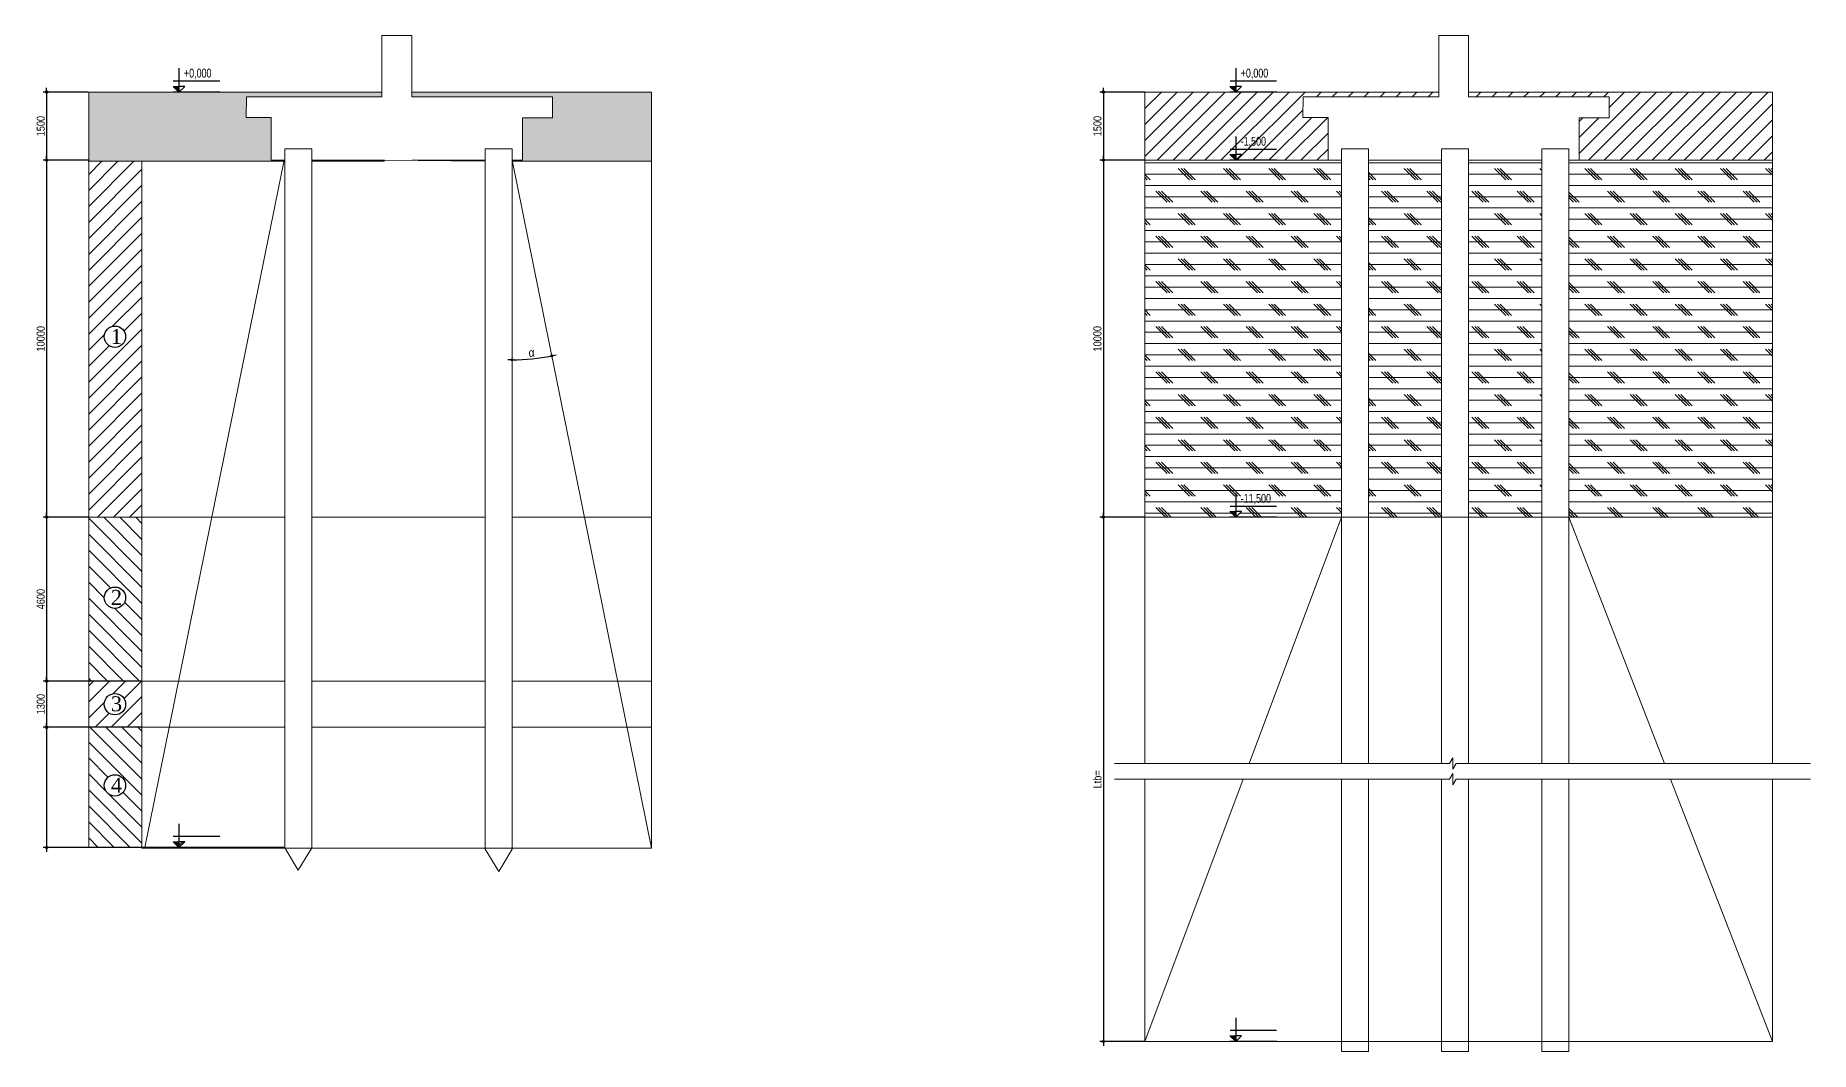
# Model space of a CAD drawing. Extents: x -79995 to 347433, y -157641 to 104789.
# Drawn here: x 250290 to 300189, y 54728 to 83267 of the extents above; entities that cross this region are included whole.
import ezdxf

# ---------------------------------------------------------------- set-up
doc = ezdxf.new("R2010")
doc.units = 0
doc.layers.get('0').update_dxf_attribs({"color": 255, "linetype": 'CONTINUOUS'})
doc.layers.get('DEFPOINTS').update_dxf_attribs({"linetype": 'CONTINUOUS'})
doc.layers.add('DIM', color=1, linetype='CONTINUOUS')
doc.layers.add('TEXT', color=7, linetype='CONTINUOUS')
doc.layers.add('NÉT THẤY KC', color=7, linetype='CONTINUOUS', lineweight=20)
doc.layers.add('TEXT NHỎ KC Dim - Ghi chú', color=3, linetype='CONTINUOUS', lineweight=18)
doc.styles.add('HEL-CONDENSE', font='')
doc.styles.get("Standard").update_dxf_attribs({"font": '', "height": 25})
doc.styles.add('vntimeh.shx', font='', dxfattribs={"width": 0.75})
doc.styles.get('HEL-CONDENSE').set_extended_font_data('VNI-Helve-Condense')
doc.styles.get('Standard').set_extended_font_data('VNI-Helve-Condense')
doc.styles.get('vntimeh.shx').set_extended_font_data('TCVN-VnTimeH')
doc.dimstyles.new('D100', dxfattribs={"dimtxt": 225, "dimasz": 1.2, "dimexe": 100, "dimexo": 0, "dimgap": 50, "dimtad": 1, "dimdec": 0, "dimzin": 13, "dimdsep": 46, "dimtxsty": 'HEL-CONDENSE', "dimblk": 'D50', "dimcen": 0, "dimclrd": 1, "dimclre": 1, "dimclrt": 7, "dimadec": 0, "dimazin": 0, "dimtfac": 1, "dimtdec": 0, "dimtmove": 0, "dimatfit": 3, "dimldrblk": 'D50', "dimfxl": 1, "dimtolj": 1, "dimtzin": 13, "dimarcsym": 0})

# ---------------------------------------------------------------- blocks, each defined once
blk = doc.blocks.new('D50')
at = {"layer": 'DIM'}
blk.add_hatch(color=256, dxfattribs=at).paths.add_polyline_path([(25, 0, 1), (-25, 0, 1)])
blk.add_line((25, 0), (100, 0), dxfattribs=at)
blk.add_circle((0, 0), 25, dxfattribs=at)
blk = doc.blocks.new('*D1719')
at = {"layer": 'DEFPOINTS', "color": 0, "transparency": 16777216}
for p in [(281473, 81680), (280309, 79764), (281473, 79764)]:
    blk.add_point(p, dxfattribs=at)
at = {"layer": 'DIM', "color": 1, "lineweight": -2, "transparency": 16777216}
for p, q in [((281473, 81680), (280209, 81680)), ((280309, 81678), (280309, 79765)), ((281473, 79764), (280209, 79764))]:
    blk.add_line(p, q, dxfattribs=at)
at = {"layer": 'DIM', "color": 1, "lineweight": -2, "transparency": 16777216, "xscale": 1.199999999999999, "yscale": 1.199999999999999, "zscale": 1.199999999999999}
for p, rotation in [((280309, 81680), 90), ((280309, 79764), 270)]:
    blk.add_blockref('D50', p, dxfattribs=dict(at, rotation=rotation))
at = {"layer": 'DIM', "color": 7, "transparency": 16777216, "insert": (280144, 80722), "char_height": 225, "attachment_point": 5, "rotation": 90, "style": 'HEL-CONDENSE'}
blk.add_mtext('\\A1;1500', dxfattribs=at)
blk = doc.blocks.new('*D1720')
at = {"layer": 'DEFPOINTS', "color": 0, "transparency": 16777216}
for p in [(281473, 79764), (280309, 69735), (281473, 69735)]:
    blk.add_point(p, dxfattribs=at)
at = {"layer": 'DIM', "color": 1, "lineweight": -2, "transparency": 16777216}
for p, q in [((281473, 79764), (280209, 79764)), ((280309, 79763), (280309, 69736)), ((281473, 69735), (280209, 69735))]:
    blk.add_line(p, q, dxfattribs=at)
at = {"layer": 'DIM', "color": 1, "lineweight": -2, "transparency": 16777216, "xscale": 1.199999999999999, "yscale": 1.199999999999999, "zscale": 1.199999999999999}
for p, rotation in [((280309, 79764), 90), ((280309, 69735), 270)]:
    blk.add_blockref('D50', p, dxfattribs=dict(at, rotation=rotation))
at = {"layer": 'DIM', "color": 7, "transparency": 16777216, "insert": (280144, 74749), "char_height": 225, "attachment_point": 5, "rotation": 90, "style": 'HEL-CONDENSE'}
blk.add_mtext('\\A1;10000', dxfattribs=at)
blk = doc.blocks.new('*D1721')
at = {"layer": 'DEFPOINTS', "color": 0, "transparency": 16777216}
for p in [(281473, 69735), (280309, 55009), (281473, 55009)]:
    blk.add_point(p, dxfattribs=at)
at = {"layer": 'DIM', "color": 1, "lineweight": -2, "transparency": 16777216}
for p, q in [((281473, 69735), (280209, 69735)), ((280309, 69733), (280309, 55010)), ((281473, 55009), (280209, 55009))]:
    blk.add_line(p, q, dxfattribs=at)
at = {"layer": 'DIM', "color": 1, "lineweight": -2, "transparency": 16777216, "xscale": 1.199999999999999, "yscale": 1.199999999999999, "zscale": 1.199999999999999}
for p, rotation in [((280309, 69735), 90), ((280309, 55009), 270)]:
    blk.add_blockref('D50', p, dxfattribs=dict(at, rotation=rotation))
at = {"layer": 'DIM', "color": 7, "transparency": 16777216, "insert": (280144, 62372), "char_height": 225, "attachment_point": 5, "rotation": 90, "style": 'HEL-CONDENSE'}
blk.add_mtext('\\A1;Ltb=', dxfattribs=at)
blk = doc.blocks.new('ct')
blk.add_hatch(color=256).paths.add_polyline_path([(0, 0), (-1.61, 1.6), (0, 1.6)])
at = {"ltscale": 50}
h = blk.add_hatch(dxfattribs=at)
h.set_pattern_fill('ANSI31', color=8, scale=1.406, style=0)
h.paths.add_polyline_path([(0, 1.6), (0, 0), (1.61, 1.6)])
at = {"color": 8, "ltscale": 50}
for p, q in [((11.56, 0), (-1.64, 0)), ((-1.59, 3.14), (11.47, 3.14))]:
    blk.add_line(p, q, dxfattribs=at)
for points in [[(0, 6.69), (0, 0)], [(0, 0), (-1.61, 1.6), (0, 1.6)], [(0, 0), (1.61, 1.6), (0, 1.6)]]:
    blk.add_lwpolyline(points, dxfattribs=at)
at = {"color": 3, "style": 'vntimeh.shx', "width": 0.75}
blk.add_attdef('CT', (1.41, 4.07), '', height=2, dxfattribs=at)
blk = doc.blocks.new('*D1915')
at = {"layer": 'DEFPOINTS', "color": 0, "transparency": 16777216}
for p in [(251767, 81680), (250603, 79764), (251767, 79764)]:
    blk.add_point(p, dxfattribs=at)
at = {"layer": 'DIM', "color": 1, "lineweight": -2, "transparency": 16777216}
for p, q in [((251767, 81680), (250503, 81680)), ((250603, 81678), (250603, 79765)), ((251767, 79764), (250503, 79764))]:
    blk.add_line(p, q, dxfattribs=at)
at = {"layer": 'DIM', "color": 1, "lineweight": -2, "transparency": 16777216, "xscale": 1.199999999999999, "yscale": 1.199999999999999, "zscale": 1.199999999999999}
for p, rotation in [((250603, 81680), 90), ((250603, 79764), 270)]:
    blk.add_blockref('D50', p, dxfattribs=dict(at, rotation=rotation))
at = {"layer": 'DIM', "color": 7, "transparency": 16777216, "insert": (250438, 80722), "char_height": 225, "attachment_point": 5, "rotation": 90, "style": 'HEL-CONDENSE'}
blk.add_mtext('\\A1;1500', dxfattribs=at)
blk = doc.blocks.new('*D1914')
at = {"layer": 'DEFPOINTS', "color": 0, "transparency": 16777216}
for p in [(251767, 79764), (250603, 69735), (251767, 69735)]:
    blk.add_point(p, dxfattribs=at)
at = {"layer": 'DIM', "color": 1, "lineweight": -2, "transparency": 16777216}
for p, q in [((251767, 79764), (250503, 79764)), ((250603, 79763), (250603, 69736)), ((251767, 69735), (250503, 69735))]:
    blk.add_line(p, q, dxfattribs=at)
at = {"layer": 'DIM', "color": 1, "lineweight": -2, "transparency": 16777216, "xscale": 1.199999999999999, "yscale": 1.199999999999999, "zscale": 1.199999999999999}
for p, rotation in [((250603, 79764), 90), ((250603, 69735), 270)]:
    blk.add_blockref('D50', p, dxfattribs=dict(at, rotation=rotation))
at = {"layer": 'DIM', "color": 7, "transparency": 16777216, "insert": (250438, 74749), "char_height": 225, "attachment_point": 5, "rotation": 90, "style": 'HEL-CONDENSE'}
blk.add_mtext('\\A1;10000', dxfattribs=at)
blk = doc.blocks.new('*D1916')
at = {"layer": 'DEFPOINTS', "color": 0, "transparency": 16777216}
for p in [(251767, 69735), (250603, 65135), (253281, 65135)]:
    blk.add_point(p, dxfattribs=at)
at = {"layer": 'DIM', "color": 1, "lineweight": -2, "transparency": 16777216}
for p, q in [((251767, 69735), (250503, 69735)), ((250603, 69733), (250603, 65136)), ((253281, 65135), (250503, 65135))]:
    blk.add_line(p, q, dxfattribs=at)
at = {"layer": 'DIM', "color": 1, "lineweight": -2, "transparency": 16777216, "xscale": 1.199999999999999, "yscale": 1.199999999999999, "zscale": 1.199999999999999}
for p, rotation in [((250603, 69735), 90), ((250603, 65135), 270)]:
    blk.add_blockref('D50', p, dxfattribs=dict(at, rotation=rotation))
at = {"layer": 'DIM', "color": 7, "transparency": 16777216, "insert": (250438, 67435), "char_height": 225, "attachment_point": 5, "rotation": 90, "style": 'HEL-CONDENSE'}
blk.add_mtext('\\A1;4600', dxfattribs=at)
blk = doc.blocks.new('*D1917')
at = {"layer": 'DEFPOINTS', "color": 0, "transparency": 16777216}
for p in [(253281, 65135), (250603, 63835), (253281, 63835)]:
    blk.add_point(p, dxfattribs=at)
at = {"layer": 'DIM', "color": 1, "lineweight": -2, "transparency": 16777216}
for p, q in [((253281, 65135), (250503, 65135)), ((250603, 65133), (250603, 63836)), ((253281, 63835), (250503, 63835))]:
    blk.add_line(p, q, dxfattribs=at)
at = {"layer": 'DIM', "color": 1, "lineweight": -2, "transparency": 16777216, "xscale": 1.199999999999999, "yscale": 1.199999999999999, "zscale": 1.199999999999999}
for p, rotation in [((250603, 65135), 90), ((250603, 63835), 270)]:
    blk.add_blockref('D50', p, dxfattribs=dict(at, rotation=rotation))
at = {"layer": 'DIM', "color": 7, "transparency": 16777216, "insert": (250438, 64485), "char_height": 225, "attachment_point": 5, "rotation": 90, "style": 'HEL-CONDENSE'}
blk.add_mtext('\\A1;1300', dxfattribs=at)
blk = doc.blocks.new('*D1918')
at = {"layer": 'DEFPOINTS', "color": 0, "transparency": 16777216}
for p in [(253281, 63835), (250603, 60458), (257292, 60458)]:
    blk.add_point(p, dxfattribs=at)
at = {"layer": 'DIM', "color": 1, "lineweight": -2, "transparency": 16777216}
for p, q in [((253281, 63835), (250503, 63835)), ((250603, 63833), (250603, 60459)), ((257292, 60458), (250503, 60458))]:
    blk.add_line(p, q, dxfattribs=at)
at = {"layer": 'DIM', "color": 1, "lineweight": -2, "transparency": 16777216, "xscale": 1.199999999999999, "yscale": 1.199999999999999, "zscale": 1.199999999999999}
for p, rotation in [((250603, 63835), 90), ((250603, 60458), 270)]:
    blk.add_blockref('D50', p, dxfattribs=dict(at, rotation=rotation))
blk = doc.blocks.new('*D1919')
at = {"layer": 'DEFPOINTS', "color": 0, "transparency": 16777216}
for p in [(263692, 80084), (263692, 79764), (264065, 74171), (263692, 60408), (267609, 60436)]:
    blk.add_point(p, dxfattribs=at)
at = {"layer": 'DIM', "color": 1, "lineweight": -2, "transparency": 16777216}
blk.add_arc((263692, 79764), 5606, 270.0123, 281.444, dxfattribs=at)
at = {"layer": 'DIM', "color": 1, "lineweight": -2, "transparency": 16777216, "xscale": 1.199999999999999, "yscale": 1.199999999999999, "zscale": 1.199999999999999}
for p, rotation in [((263692, 74158), 180.0061325039766), ((264806, 74270), 11.45009754887181)]:
    blk.add_blockref('D50', p, dxfattribs=dict(at, rotation=rotation))
at = {"layer": 'DIM', "color": 7, "transparency": 16777216, "insert": (264234, 74359), "char_height": 225, "attachment_point": 5, "rotation": 5.7281, "style": 'HEL-CONDENSE'}
blk.add_mtext('\\A1;{\\H1.08333x;\\C0;α}', dxfattribs=at)

msp = doc.modelspace()

# ---------------------------------------------------------------- hatches: boundary and pattern name
at = {"layer": 'TEXT NHỎ KC Dim - Ghi chú'}
h = msp.add_hatch(dxfattribs=at)
h.set_pattern_fill('AR-BRELM', color=256)
h.paths.add_polyline_path([(256919.043, 80968.29), (256209.978, 80968.29), (256219.251, 81546.996), (260029.651, 81546.996), (260029.651, 81679.636), (253280.793, 81679.636), (251786.16, 81679.636), (251786.16, 79734.63), (257272.32, 79734.63), (257278.266, 79763.939), (256919.043, 79763.939)])
h.paths.add_polyline_path([(267609.039, 81679.636), (260872.505, 81679.636), (260872.505, 81546.996), (264823.382, 81546.996), (264823.382, 80954.128), (263980.529, 80954.128), (263980.529, 79763.939), (263692.138, 79763.939), (263698.078, 79734.63), (267609.039, 79734.63)])
h = msp.add_hatch(dxfattribs=at)
h.set_pattern_fill('ANSI31', color=256, scale=100)
h.paths.add_polyline_path([(285925.475, 81546.996), (289735.876, 81546.996), (289735.876, 81679.636), (281472.76, 81679.636), (281472.76, 79763.939), (284029.535, 79763.939), (283868.334, 79923.634), (284029.535, 79923.634), (284190.736, 79923.634), (284029.535, 79763.939), (285185.661, 79763.939), (286625.267, 79763.939), (286625.267, 80968.29), (285916.202, 80968.29)])
h.paths.add_polyline_path([(299119.773, 81679.636), (290578.73, 81679.636), (290578.73, 81546.996), (294529.606, 81546.996), (294529.606, 80954.128), (293686.753, 80954.128), (293686.753, 79763.939), (299119.773, 79763.939)])
h.paths.add_polyline_path([(284096.087, 80048.742), (285191.325, 80048.742), (285191.325, 80495.171), (284096.087, 80495.171)], flags=24)
h = msp.add_hatch(dxfattribs=at)
h.set_pattern_fill('ANSI31', color=256, scale=100)
h.paths.add_polyline_path([(253280.793, 65134.63), (251786.16, 65134.63), (251786.16, 63834.63), (253280.793, 63834.63)])
h.paths.add_polyline_path([(252822.523, 64484.016, -1), (252222.523, 64484.016, -1)], flags=16)
h.paths.add_polyline_path([(253280.793, 79734.63), (251786.16, 79734.63), (251786.16, 69734.63), (253280.793, 69734.63)])
h.paths.add_polyline_path([(252822.523, 74805.662, -1), (252222.523, 74805.662, -1)], flags=16)
h.paths.add_polyline_path([(252307.247, 74365.18), (252827.326, 74365.18), (252827.326, 75261.957), (252307.247, 75261.957)], flags=24)
h.paths.add_polyline_path([(252318.905, 64047.167), (252838.984, 64047.167), (252838.984, 64943.945), (252318.905, 64943.945)], flags=24)
h = msp.add_hatch(dxfattribs=at)
h.set_pattern_fill('CORK', color=256, scale=100)
h.set_pattern_definition([(0, (0, 0), (0, 317.5), []), (135, (158.75, -158.75), (-635.0003, -635.0003), [449.013, -449.013]), (135, (238.1, -158.75), (-635.0003, -635.0003), [449.013, -449.013]), (135, (317.5, -158.75), (-635.0003, -635.0003), [449.013, -449.013])])
h.paths.add_polyline_path([(287002.051, 79763.939), (286625.267, 79763.939), (281472.76, 79763.939), (281472.76, 69734.63), (284029.535, 69734.63), (283868.334, 69894.326), (284029.535, 69894.326), (284190.736, 69894.326), (284029.535, 69734.63), (285185.661, 69734.63), (287002.051, 69734.63)])
h.paths.add_polyline_path([(289811.563, 79763.939), (287761.778, 79763.939), (287761.778, 69734.63), (289811.563, 69734.63)])
h.paths.add_polyline_path([(292638.636, 79763.939), (290571.291, 79763.939), (290571.291, 69734.63), (292638.636, 69734.63)])
h.paths.add_polyline_path([(299119.773, 79763.939), (293398.363, 79763.939), (293398.363, 69734.63), (299119.773, 69734.63)])
h = msp.add_hatch(dxfattribs=at)
h.set_pattern_fill('ANSI31', color=256, scale=100, angle=90)
h.paths.add_polyline_path([(253280.793, 69734.63), (251786.16, 69734.63), (251786.16, 65134.63), (253280.793, 65134.63)])
h.paths.add_polyline_path([(252222.523, 67474.636, -1), (252822.523, 67474.636, -1)], flags=16)
h.paths.add_polyline_path([(253280.793, 63834.63), (251786.16, 63834.63), (251786.16, 60458.094), (253280.793, 60458.094)])
h.paths.add_polyline_path([(252822.523, 62202.154, -1), (252222.523, 62202.154, -1)], flags=16)
h.paths.add_polyline_path([(252311.94, 67034.154), (252832.02, 67034.154), (252832.02, 67930.931), (252311.94, 67930.931)], flags=24)
h.paths.add_polyline_path([(252311.638, 61761.672), (252831.717, 61761.672), (252831.717, 62658.45), (252311.638, 62658.45)], flags=24)

# ---------------------------------------------------------------- linework, layer by layer
at = {"layer": 'NÉT THẤY KC'}
for p, q in [((257278.266, 79763.939), (253361.366, 60458.094)), ((263692.138, 79763.939), (267609.039, 60436.194)), ((287002.051, 69734.63), (284404.412, 62816.539)), ((293398.363, 69734.63), (296086.259, 62816.539)), ((284239.03, 62376.09), (281472.76, 55008.897)), ((296257.387, 62376.09), (299119.773, 55008.897))]:
    msp.add_line(p, q, dxfattribs=at)
for points in [[(256219.251, 81546.996), (260029.651, 81546.996), (260029.651, 83267.292), (260872.505, 83267.292), (260872.505, 81546.996), (264823.382, 81546.996), (264823.382, 80954.128), (263980.529, 80954.128), (263980.529, 79763.939), (263692.138, 79763.939)], [(285925.475, 81546.996), (289735.876, 81546.996), (289735.876, 83267.292), (290578.73, 83267.292), (290578.73, 81546.996), (294529.606, 81546.996), (294529.606, 80954.128), (293686.753, 80954.128), (293686.753, 79763.939), (293398.363, 79763.939)], [(257295.826, 79763.939), (256919.043, 79763.939), (256919.043, 80968.29), (256209.978, 80968.29), (256219.251, 81546.996)], [(281472.76, 62816.539), (281472.76, 81679.636), (289735.876, 81679.636)], [(287002.051, 79763.939), (281472.76, 79763.939), (281472.76, 81679.636), (289735.876, 81679.636)], [(287002.051, 79763.939), (286625.267, 79763.939), (286625.267, 80968.29), (285916.202, 80968.29), (285925.475, 81546.996)], [(290578.73, 81679.636), (299119.773, 81679.636), (299119.773, 79763.939), (293398.363, 79763.939)], [(290578.73, 81679.636), (299119.773, 81679.636), (299119.773, 62816.539)], [(257295.826, 60458.066), (257295.826, 80083.901), (258055.553, 80083.901), (258055.553, 60452.151)], [(262932.411, 60414.186), (262932.411, 80083.901), (263692.138, 80083.901), (263692.138, 60408.271)], [(287002.051, 62816.539), (287002.051, 80083.901), (287761.778, 80083.901), (287761.778, 62816.539)], [(289811.563, 62816.539), (289811.563, 80083.901), (290571.291, 80083.901), (290571.291, 62816.539)], [(292638.636, 62816.539), (292638.636, 80083.901), (293398.363, 80083.901), (293398.363, 62816.539)], [(260105.339, 79763.939), (258055.553, 79763.939)], [(258055.553, 79763.939), (260105.339, 79763.939)], [(260105.339, 79763.939), (258055.553, 79763.939)], [(262932.411, 79763.939), (260865.066, 79763.939)], [(260865.066, 79763.939), (262932.411, 79763.939)], [(262932.411, 79763.939), (260865.066, 79763.939)], [(293398.363, 79763.939), (299119.773, 79763.939), (299119.773, 69734.63), (281472.76, 69734.63), (281472.76, 79763.939), (287002.051, 79763.939)], [(289811.563, 79763.939), (287761.778, 79763.939)], [(289811.563, 79763.939), (287761.778, 79763.939)], [(287761.778, 79763.939), (289811.563, 79763.939)], [(292638.636, 79763.939), (290571.291, 79763.939)], [(292638.636, 79763.939), (290571.291, 79763.939)], [(290571.291, 79763.939), (292638.636, 79763.939)], [(299119.773, 62376.09), (299119.773, 55008.897), (281472.76, 55008.897), (281472.76, 62376.09)], [(287761.778, 62376.09), (287761.778, 54728.224), (287002.051, 54728.224), (287002.051, 62376.09)], [(290571.291, 62376.09), (290571.291, 54728.224), (289811.563, 54728.224), (289811.563, 62376.09)], [(293398.363, 62376.09), (293398.363, 54728.224), (292638.636, 54728.224), (292638.636, 62376.09)]]:
    msp.add_lwpolyline(points, dxfattribs=at)
at = {"layer": 'TEXT', "color": 7, "linetype": 'Continuous', "ltscale": 100}
for centre in [(252522.523, 74805.662), (252522.523, 67474.636), (252522.523, 64484.016), (252522.523, 62202.154)]:
    msp.add_circle(centre, 300, dxfattribs=at)
at = {"layer": 'TEXT NHỎ KC Dim - Ghi chú'}
for p, q in [((251766.536, 79734.63), (257295.826, 79734.63)), ((258055.553, 79734.63), (260105.339, 79734.63)), ((260105.339, 79763.939), (262932.411, 79734.63)), ((263692.138, 79734.63), (267609.039, 79734.63)), ((251766.536, 69734.63), (257295.826, 69734.63)), ((258055.553, 69734.63), (260105.339, 69734.63)), ((260105.339, 69734.63), (262932.411, 69734.63)), ((263692.138, 69734.63), (267609.039, 69734.63)), ((251766.536, 65134.63), (257295.826, 65134.63)), ((258055.553, 65134.63), (260105.339, 65134.63)), ((260105.339, 65134.63), (262932.411, 65134.63)), ((263692.138, 65134.63), (267609.039, 65134.63)), ((251766.536, 63834.63), (257295.826, 63834.63)), ((258055.553, 63834.63), (260105.339, 63834.63)), ((260105.339, 63834.63), (262932.411, 63834.63)), ((263692.138, 63834.63), (267609.039, 63834.63)), ((290036.187, 62816.539), (290134.219, 62974.765)), ((290134.219, 62974.765), (290134.219, 62662.631)), ((280626.596, 62816.539), (290036.187, 62816.539)), ((280626.596, 62376.09), (290036.187, 62376.09)), ((290036.187, 62376.09), (290134.219, 62534.317)), ((290134.219, 62662.631), (290224.714, 62816.539)), ((290134.219, 62534.317), (290134.219, 62222.182)), ((290134.219, 62222.182), (290224.714, 62376.09)), ((290224.714, 62816.539), (300188.53, 62816.539)), ((290224.714, 62376.09), (300188.53, 62376.09)), ((257295.826, 60452.151), (257675.69, 59825.531)), ((257675.69, 59825.531), (258055.553, 60452.151)), ((262932.411, 60414.186), (263312.275, 59787.566)), ((263312.275, 59787.566), (263692.138, 60414.186))]:
    msp.add_line(p, q, dxfattribs=at)
for points in [[(253280.793, 81679.636), (251786.16, 81679.636), (251786.16, 60458.094), (253280.793, 60458.094), (253280.793, 79734.63)], [(253280.793, 81679.636), (260029.651, 81679.636)], [(260872.505, 81679.636), (267609.039, 81679.636), (267609.039, 60436.194), (253280.793, 60436.194), (253280.793, 79734.63)]]:
    msp.add_lwpolyline(points, dxfattribs=at)

# ---------------------------------------------------------------- block references
ref = msp.add_blockref('ct', (254323.311, 81679.636), dxfattribs=dict(xscale=100, yscale=100, zscale=100))
ref.add_attrib('CT', '+0,000', (254464.267, 82086.463), dxfattribs={"color": 3, "height": 250, "style": 'vntimeh.shx', "width": 0.75})
ref = msp.add_blockref('ct', (284029.535, 81679.636), dxfattribs=dict(xscale=100, yscale=100, zscale=100))
ref.add_attrib('CT', '+0,000', (284170.492, 82086.463), dxfattribs={"color": 3, "height": 250, "style": 'vntimeh.shx', "width": 0.75})
ref = msp.add_blockref('ct', (284029.535, 79763.939), dxfattribs=dict(xscale=100, yscale=100, zscale=100))
ref.add_attrib('CT', '-1,500', (284170.492, 80170.766), dxfattribs={"color": 3, "height": 250, "style": 'vntimeh.shx', "width": 0.75})
ref = msp.add_blockref('ct', (284029.535, 69734.63), dxfattribs=dict(xscale=100, yscale=100, zscale=100))
ref.add_attrib('CT', '-11,500', (284170.492, 70141.457), dxfattribs={"color": 3, "height": 250, "style": 'vntimeh.shx', "width": 0.75})
at = {"xscale": 100, "yscale": 100, "zscale": 100}
for p in [(254323.311, 60458.094), (284029.535, 55008.897)]:
    msp.add_blockref('ct', p, dxfattribs=at)

# ---------------------------------------------------------------- texts
at = {"layer": 'TEXT', "color": 7, "linetype": 'Continuous', "ltscale": 100, "char_height": 420, "width": 740.13018, "attachment_point": 5}
for s, insert in [('{\\fTimes New Roman|b0|i0|c0|p18;1}', (252565.772, 74814.326)), ('{\\fTimes New Roman|b0|i0|c0|p18;2}', (252565.772, 67483.299)), ('{\\fTimes New Roman|b0|i0|c0|p18;3}', (252565.772, 64492.679)), ('{\\fTimes New Roman|b0|i0|c0|p18;4}', (252565.772, 62210.818))]:
    msp.add_mtext(s, dxfattribs=dict(at, insert=insert))

# ---------------------------------------------------------------- dimensions: what is measured, and where the dimension line sits
at = {"layer": 'DIM'}
for base, p1, p2, text, picture, middle in [((250602.512, 79763.939), (251766.536, 81679.636), (251766.536, 79763.939), '1500', '*D1915', (250437.612, 80721.787)), ((280308.737, 79763.939), (281472.76, 81679.636), (281472.76, 79763.939), '1500', '*D1719', (280143.837, 80721.787)), ((250602.512, 69734.63), (251766.536, 79763.939), (251766.536, 69734.63), '10000', '*D1914', (250437.612, 74749.285)), ((280308.737, 69734.63), (281472.76, 79763.939), (281472.76, 69734.63), '10000', '*D1720', (280143.837, 74749.285)), ((280308.737, 55008.897), (281472.76, 69734.63), (281472.76, 55008.897), 'Ltb=', '*D1721', (280143.837, 62371.764)), ((250602.512, 60458.094), (253280.793, 63834.63), (257292.224, 60458.094), ' ', '*D1918', (250602.512, 62146.362))]:
    dim = msp.add_linear_dim(base=base, p1=p1, p2=p2, angle=90, text=text, dimstyle='D100', override={"dimtmove": 1}, dxfattribs=at)
    dim.commit()
    dim.dimension.update_dxf_attribs({"geometry": picture, "text_midpoint": middle})
dim = msp.add_angular_dim_2l(base=(264065.485, 74170.605), line1=((263692.138, 79763.939), (267609.039, 60436.194)), line2=((263692.138, 80083.901), (263692.138, 60408.271)), text='{\\H1.08333x;\\C0;α}', dimstyle='D100', override={"dimtmove": 1}, dxfattribs=at)
dim.commit()
dim.dimension.update_dxf_attribs({"geometry": '*D1919', "text_midpoint": (264234.287, 74359.152)})
for base, p1, p2, picture, middle in [((250602.512, 65134.63), (251766.536, 69734.63), (253280.793, 65134.63), '*D1916', (250437.612, 67434.63)), ((250602.512, 63834.63), (253280.793, 65134.63), (253280.793, 63834.63), '*D1917', (250437.612, 64484.63))]:
    dim = msp.add_linear_dim(base=base, p1=p1, p2=p2, angle=90, dimstyle='D100', override={"dimtmove": 1}, dxfattribs=at)
    dim.commit()
    dim.dimension.update_dxf_attribs({"geometry": picture, "text_midpoint": middle})

doc.saveas('drawing.dxf')
